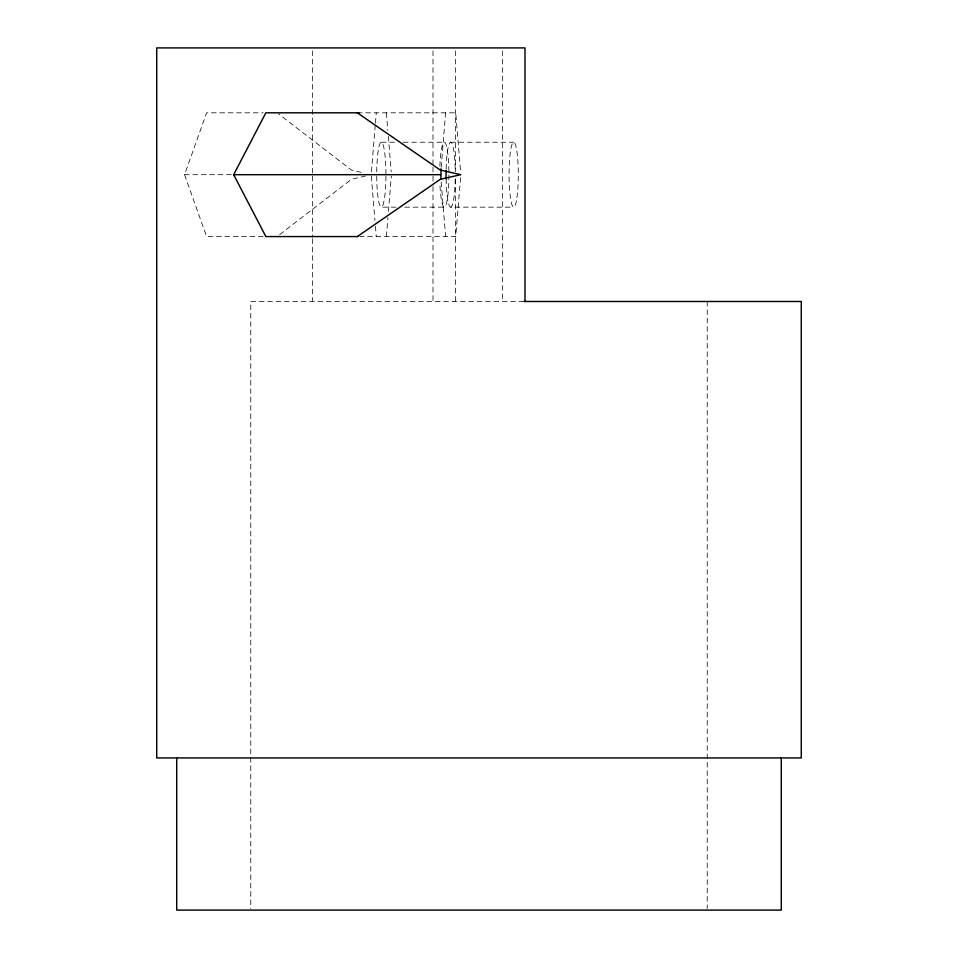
<?xml version="1.0" encoding="UTF-8"?>
<svg xmlns="http://www.w3.org/2000/svg" width="958" height="958" viewBox="0 0 958 958"><rect width="100%" height="100%" fill="white"/><g stroke="black" fill="none" stroke-linecap="round" stroke-linejoin="round"><path stroke-width="0.72" stroke-dasharray="4.79 3.59" d="M371.441 171.745L375.296 124.6M375.416 123.127L376.255 112.816M386.385 236.566L387.954 217.418M388.433 211.526L391.319 176.164M441.171 167.327L445.626 112.816M460.57 177.637L455.745 236.566L359.849 236.566M263.175 236.566L206.617 236.566L184.547 174.691L206.617 112.816L263.175 112.816M279.688 234.602L351.406 179.338L365.537 176.021M357.298 112.816L455.745 112.816L460.57 171.745M381.32 142.239L394.504 142.239M403.294 142.239L444.32 142.239M450.691 142.239L513.68 142.239M184.547 174.691L232.171 174.691M376.722 176.104A32.464 4.598 -90 0 0 381.32 207.156L395.965 207.156M404.755 207.156L444.32 207.156M446.129 178.93A32.464 4.598 -90 0 0 450.691 207.156L513.68 207.156M523.858 301.483L250.768 301.483L250.768 908.603M361.298 172.368L351.406 170.045L278.503 113.882M441.171 182.056L445.626 236.566M386.385 112.816L387.822 130.492M388.313 136.395L391.199 171.745M371.321 176.164L374.937 220.364M375.416 226.256L376.255 236.566M707.232 301.483L707.232 908.603M502.375 50.882L502.375 301.483M455.625 50.882L455.625 171.71M455.625 179.17L455.625 301.483M433.004 50.882L433.004 165.746M433.004 167.231L433.004 174.691M433.004 176.188L433.004 185.133M433.004 186.63L433.004 301.483M312.643 50.882L312.643 174.691M312.643 176.188L312.643 237.344M312.643 238.841L312.643 301.483M439.878 166.297A32.464 4.598 -90 0 1 446.955 148.107A32.464 4.598 -90 0 1 446.955 201.288A32.464 4.598 -90 0 1 439.878 183.098M446.153 169.051A32.464 4.598 -90 0 1 450.895 142.263A32.464 4.598 -90 0 1 455.266 171.877M455.254 178.93A32.464 4.598 -90 0 1 450.691 207.156M376.734 171.877A32.464 4.598 -90 0 1 381.524 142.263A32.464 4.598 -90 0 1 385.918 174.691M385.918 176.104A32.464 4.598 -90 0 1 381.32 207.156M516.937 197.647A32.464 4.598 -90 0 0 514.877 143.341A32.464 4.598 -90 0 0 509.237 183.098A32.464 4.598 -90 0 0 516.937 197.647"/><path stroke-width="1.44" d="M440.919 179.11L441.051 168.8M357.969 236.566L265.857 236.566L233.668 174.691L265.857 112.816L359.454 112.816M357.298 236.566L440.261 179.338L460.81 174.691L440.261 170.045L357.298 112.816M233.668 174.691L440.56 174.691M523.858 301.483L801.271 301.483L801.271 757.946L156.729 757.946L156.729 47.9L524.996 47.9L524.996 301.483M781.273 757.946L781.273 910.1L176.727 910.1L176.727 757.946M446.129 178.93A32.464 4.598 -90 0 1 446.129 170.452"/></g></svg>
